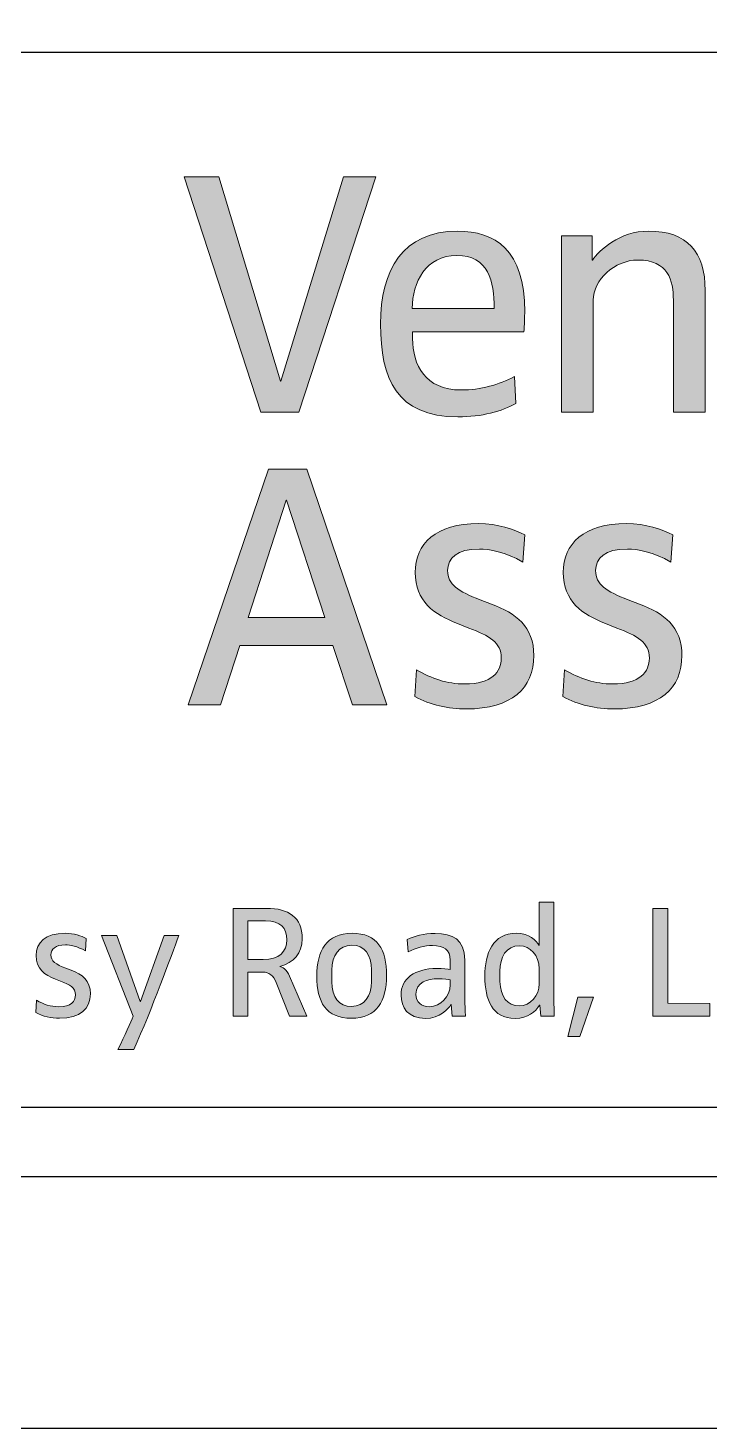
# Model space of a CAD drawing. Extents: x 473024 to 774629, y -1213442 to -1126596.
# Drawn here: x 595719 to 596729, y -1213069 to -1210993 of the extents above; entities that cross this region are included whole.
import ezdxf

# ---------------------------------------------------------------- set-up
doc = ezdxf.new("R2010")
doc.units = 0
doc.header["$LTSCALE"] = 100
doc.header["$MEASUREMENT"] = 0
doc.layers.get('0').update_dxf_attribs({"linetype": 'CONTINUOUS'})
for name, color, linetype in [('FOOT', 2, 'CONTINUOUS'), ('Layer 1', 8, 'CONTINUOUS'), ('S-BEAM', 2, 'CONTINUOUS'), ('TITLE2', 7, 'CONTINUOUS')]:
    doc.layers.add(name, color=color, linetype=linetype)

# ---------------------------------------------------------------- blocks, each defined once
blk = doc.blocks.new('block 15')
at = {"layer": 'Layer 1'}
h = blk.add_hatch(color=0, dxfattribs=at)
h.dxf.hatch_style = 2
edge = h.paths.add_edge_path()
edge.add_spline(control_points=[(199.13, -152.44), (199.13, -152.44), (197.86, -149.22), (197.86, -149.22), (197.59, -148.56), (197.13, -148.23), (196.61, -148.23), (196.61, -148.23), (195.16, -148.23), (195.16, -148.23), (195.16, -148.23), (195.16, -152.44), (195.16, -152.44), (195.16, -152.44), (193.74, -152.44), (193.74, -152.44), (193.74, -152.44), (193.74, -142.16), (193.74, -142.16), (193.74, -142.16), (196.93, -142.16), (196.93, -142.16), (199.04, -142.16), (200.32, -142.99), (200.32, -145.06), (200.32, -146.44), (199.52, -147.35), (198.21, -147.69), (198.21, -147.69), (198.21, -147.71), (198.21, -147.71), (198.39, -147.74), (198.83, -147.95), (199.12, -148.62), (199.12, -148.62), (200.78, -152.44), (200.78, -152.44), (200.78, -152.44), (199.13, -152.44), (199.13, -152.44)], knot_values=[0, 0, 0, 0, 1, 1, 1, 2, 2, 2, 3, 3, 3, 4, 4, 4, 5, 5, 5, 6, 6, 6, 7, 7, 7, 8, 8, 8, 9, 9, 9, 10, 10, 10, 11, 11, 11, 12, 12, 12, 13, 13, 13, 13], degree=3, periodic=0)
edge = h.paths.add_edge_path()
edge.add_spline(control_points=[(196.84, -143.36), (196.84, -143.36), (195.16, -143.36), (195.16, -143.36), (195.16, -143.36), (195.16, -147.03), (195.16, -147.03), (195.16, -147.03), (196.62, -147.03), (196.62, -147.03), (198.13, -147.03), (198.86, -146.29), (198.86, -145.16), (198.86, -143.98), (198.27, -143.36), (196.84, -143.36)], knot_values=[0, 0, 0, 0, 1, 1, 1, 2, 2, 2, 3, 3, 3, 4, 4, 4, 5, 5, 5, 5], degree=3, periodic=0)
h = blk.add_hatch(color=0, dxfattribs=at)
h.dxf.hatch_style = 2
edge = h.paths.add_edge_path()
edge.add_spline(control_points=[(223.03, -152.44), (223.03, -152.44), (222.94, -151.38), (222.94, -151.38), (222.94, -151.38), (222.92, -151.38), (222.92, -151.38), (222.49, -152.01), (221.86, -152.64), (220.58, -152.64), (218.41, -152.64), (217.71, -150.88), (217.71, -148.62), (217.71, -146.43), (218.47, -144.53), (220.7, -144.53), (221.97, -144.53), (222.6, -145.23), (222.88, -145.69), (222.88, -145.69), (222.89, -145.69), (222.89, -145.69), (222.89, -145.69), (222.89, -141.57), (222.89, -141.57), (222.89, -141.57), (224.28, -141.57), (224.28, -141.57), (224.28, -141.57), (224.28, -150.33), (224.28, -150.33), (224.28, -151.22), (224.31, -152.1), (224.32, -152.44), (224.32, -152.44), (223.03, -152.44), (223.03, -152.44)], knot_values=[0, 0, 0, 0, 1, 1, 1, 2, 2, 2, 3, 3, 3, 4, 4, 4, 5, 5, 5, 6, 6, 6, 7, 7, 7, 8, 8, 8, 9, 9, 9, 10, 10, 10, 11, 11, 11, 12, 12, 12, 12], degree=3, periodic=0)
edge = h.paths.add_edge_path()
edge.add_spline(control_points=[(222.89, -147.92), (222.89, -146.63), (221.97, -145.72), (221.04, -145.72), (219.7, -145.72), (219.15, -146.81), (219.15, -148.15), (219.15, -148.15), (219.15, -149.11), (219.15, -149.11), (219.15, -150.56), (219.87, -151.45), (220.98, -151.45), (222.04, -151.45), (222.89, -150.45), (222.89, -149.34), (222.89, -149.34), (222.89, -147.92), (222.89, -147.92)], knot_values=[0, 0, 0, 0, 1, 1, 1, 2, 2, 2, 3, 3, 3, 4, 4, 4, 5, 5, 5, 6, 6, 6, 6], degree=3, periodic=0)
h = blk.add_hatch(color=0, dxfattribs=at)
h.dxf.hatch_style = 2
h.paths.add_polyline_path([(233.69, -152.44), (233.69, -142.16), (235.11, -142.16), (235.11, -151.19), (239.13, -151.22), (239.13, -152.44)])
h = blk.add_hatch(color=0, dxfattribs=at)
h.dxf.hatch_style = 2
edge = h.paths.add_edge_path()
edge.add_spline(control_points=[(177.23, -152.62), (176.41, -152.62), (175.67, -152.45), (174.97, -152.09), (174.97, -152.09), (175.05, -150.91), (175.05, -150.91), (175.71, -151.3), (176.38, -151.53), (177.15, -151.53), (178.33, -151.53), (178.75, -151.01), (178.75, -150.4), (178.75, -149.71), (178.23, -149.43), (177.33, -149.1), (177.33, -149.1), (176.84, -148.89), (176.84, -148.89), (175.82, -148.51), (174.99, -147.92), (174.99, -146.66), (174.99, -145.41), (175.9, -144.53), (177.75, -144.53), (178.6, -144.53), (179.31, -144.78), (179.77, -145.03), (179.77, -145.03), (179.69, -146.21), (179.69, -146.21), (178.94, -145.77), (178.21, -145.64), (177.8, -145.64), (176.81, -145.64), (176.41, -146.03), (176.41, -146.58), (176.41, -147.18), (176.86, -147.49), (177.83, -147.86), (177.83, -147.86), (178.32, -148.05), (178.32, -148.05), (179.38, -148.45), (180.17, -149.02), (180.17, -150.3), (180.17, -151.72), (179.2, -152.62), (177.23, -152.62)], knot_values=[0, 0, 0, 0, 1, 1, 1, 2, 2, 2, 3, 3, 3, 4, 4, 4, 5, 5, 5, 6, 6, 6, 7, 7, 7, 8, 8, 8, 9, 9, 9, 10, 10, 10, 11, 11, 11, 12, 12, 12, 13, 13, 13, 14, 14, 14, 15, 15, 15, 16, 16, 16, 16], degree=3, periodic=0)
h = blk.add_hatch(color=0, dxfattribs=at)
h.dxf.hatch_style = 2
edge = h.paths.add_edge_path()
edge.add_spline(control_points=[(184.31, -155.6), (184.31, -155.6), (182.79, -155.6), (182.79, -155.6), (183.43, -154.29), (184.02, -152.95), (184.22, -152.44), (184.22, -152.44), (181.23, -144.73), (181.23, -144.73), (181.23, -144.73), (182.69, -144.73), (182.69, -144.73), (182.69, -144.73), (184.91, -151.04), (184.91, -151.04), (184.91, -151.04), (184.93, -151.04), (184.93, -151.04), (184.93, -151.04), (187.18, -144.73), (187.18, -144.73), (187.18, -144.73), (188.58, -144.73), (188.58, -144.73), (187.87, -146.74), (185.99, -151.78), (184.31, -155.6)], knot_values=[0, 0, 0, 0, 1, 1, 1, 2, 2, 2, 3, 3, 3, 4, 4, 4, 5, 5, 5, 6, 6, 6, 7, 7, 7, 8, 8, 8, 9, 9, 9, 9], degree=3, periodic=0)
h = blk.add_hatch(color=0, dxfattribs=at)
h.dxf.hatch_style = 2
edge = h.paths.add_edge_path()
edge.add_spline(control_points=[(205, -152.62), (202.57, -152.62), (201.72, -151.08), (201.72, -148.62), (201.72, -146.2), (202.63, -144.53), (205.07, -144.53), (207.5, -144.53), (208.35, -146.09), (208.35, -148.56), (208.35, -150.99), (207.44, -152.62), (205, -152.62)], knot_values=[0, 0, 0, 0, 1, 1, 1, 2, 2, 2, 3, 3, 3, 4, 4, 4, 4], degree=3, periodic=0)
edge = h.paths.add_edge_path()
edge.add_spline(control_points=[(206.91, -148.02), (206.91, -146.57), (206.27, -145.67), (205.05, -145.67), (203.83, -145.67), (203.15, -146.61), (203.15, -148.06), (203.15, -148.06), (203.15, -149.16), (203.15, -149.16), (203.15, -150.61), (203.8, -151.5), (205.02, -151.5), (206.24, -151.5), (206.91, -150.56), (206.91, -149.11), (206.91, -149.11), (206.91, -148.02), (206.91, -148.02)], knot_values=[0, 0, 0, 0, 1, 1, 1, 2, 2, 2, 3, 3, 3, 4, 4, 4, 5, 5, 5, 6, 6, 6, 6], degree=3, periodic=0)
h = blk.add_hatch(color=0, dxfattribs=at)
h.dxf.hatch_style = 2
edge = h.paths.add_edge_path()
edge.add_spline(control_points=[(214.59, -152.44), (214.59, -152.44), (214.49, -151.31), (214.49, -151.31), (214.49, -151.31), (214.48, -151.31), (214.48, -151.31), (214.23, -151.75), (213.42, -152.64), (212.07, -152.64), (210.38, -152.64), (209.73, -151.59), (209.73, -150.42), (209.73, -148.83), (211.03, -147.89), (213.14, -147.89), (213.69, -147.89), (214.23, -147.95), (214.42, -147.99), (214.42, -147.99), (214.42, -147.08), (214.42, -147.08), (214.42, -146.11), (213.79, -145.7), (212.74, -145.7), (211.94, -145.7), (211.17, -145.94), (210.41, -146.29), (210.41, -146.29), (210.33, -145.13), (210.33, -145.13), (211.03, -144.79), (211.86, -144.55), (212.98, -144.55), (214.63, -144.55), (215.8, -145.1), (215.8, -147.09), (215.8, -147.09), (215.8, -150.31), (215.8, -150.31), (215.8, -151.11), (215.85, -152.07), (215.87, -152.44), (215.87, -152.44), (214.59, -152.44), (214.59, -152.44)], knot_values=[0, 0, 0, 0, 1, 1, 1, 2, 2, 2, 3, 3, 3, 4, 4, 4, 5, 5, 5, 6, 6, 6, 7, 7, 7, 8, 8, 8, 9, 9, 9, 10, 10, 10, 11, 11, 11, 12, 12, 12, 13, 13, 13, 14, 14, 14, 15, 15, 15, 15], degree=3, periodic=0)
edge = h.paths.add_edge_path()
edge.add_spline(control_points=[(214.42, -148.96), (214.28, -148.93), (213.83, -148.86), (213.23, -148.86), (212.31, -148.86), (211.15, -149.2), (211.15, -150.33), (211.15, -151.1), (211.67, -151.53), (212.44, -151.53), (213.48, -151.53), (214.42, -150.54), (214.42, -149.45), (214.42, -149.45), (214.42, -148.96), (214.42, -148.96)], knot_values=[0, 0, 0, 0, 1, 1, 1, 2, 2, 2, 3, 3, 3, 4, 4, 4, 5, 5, 5, 5], degree=3, periodic=0)
h = blk.add_hatch(color=0, dxfattribs=at)
h.dxf.hatch_style = 2
h.paths.add_polyline_path([(226.74, -154.37), (225.6, -154.37), (226.57, -150.62), (228.05, -150.62)])
at = {"layer": 'Layer 1', "color": 0, "lineweight": 0}
for points in [[(233.69, -152.44), (233.69, -142.16), (235.11, -142.16), (235.11, -151.19), (239.13, -151.22), (239.13, -152.44), (233.69, -152.44)], [(226.74, -154.37), (225.6, -154.37), (226.57, -150.62), (228.05, -150.62), (226.74, -154.37)]]:
    blk.add_lwpolyline(points, dxfattribs=at)
for points, knots in [([(199.13, -152.44), (199.13, -152.44), (197.86, -149.22), (197.86, -149.22), (197.59, -148.56), (197.13, -148.23), (196.61, -148.23), (196.61, -148.23), (195.16, -148.23), (195.16, -148.23), (195.16, -148.23), (195.16, -152.44), (195.16, -152.44), (195.16, -152.44), (193.74, -152.44), (193.74, -152.44), (193.74, -152.44), (193.74, -142.16), (193.74, -142.16), (193.74, -142.16), (196.93, -142.16), (196.93, -142.16), (199.04, -142.16), (200.32, -142.99), (200.32, -145.06), (200.32, -146.44), (199.52, -147.35), (198.21, -147.69), (198.21, -147.69), (198.21, -147.71), (198.21, -147.71), (198.39, -147.74), (198.83, -147.95), (199.12, -148.62), (199.12, -148.62), (200.78, -152.44), (200.78, -152.44), (200.78, -152.44), (199.13, -152.44), (199.13, -152.44)], [0, 0, 0, 0, 1, 1, 1, 2, 2, 2, 3, 3, 3, 4, 4, 4, 5, 5, 5, 6, 6, 6, 7, 7, 7, 8, 8, 8, 9, 9, 9, 10, 10, 10, 11, 11, 11, 12, 12, 12, 13, 13, 13, 13]), ([(223.03, -152.44), (223.03, -152.44), (222.94, -151.38), (222.94, -151.38), (222.94, -151.38), (222.92, -151.38), (222.92, -151.38), (222.49, -152.01), (221.86, -152.64), (220.58, -152.64), (218.41, -152.64), (217.71, -150.88), (217.71, -148.62), (217.71, -146.43), (218.47, -144.53), (220.7, -144.53), (221.97, -144.53), (222.6, -145.23), (222.88, -145.69), (222.88, -145.69), (222.89, -145.69), (222.89, -145.69), (222.89, -145.69), (222.89, -141.57), (222.89, -141.57), (222.89, -141.57), (224.28, -141.57), (224.28, -141.57), (224.28, -141.57), (224.28, -150.33), (224.28, -150.33), (224.28, -151.22), (224.31, -152.1), (224.32, -152.44), (224.32, -152.44), (223.03, -152.44), (223.03, -152.44)], [0, 0, 0, 0, 1, 1, 1, 2, 2, 2, 3, 3, 3, 4, 4, 4, 5, 5, 5, 6, 6, 6, 7, 7, 7, 8, 8, 8, 9, 9, 9, 10, 10, 10, 11, 11, 11, 12, 12, 12, 12]), ([(196.84, -143.36), (196.84, -143.36), (195.16, -143.36), (195.16, -143.36), (195.16, -143.36), (195.16, -147.03), (195.16, -147.03), (195.16, -147.03), (196.62, -147.03), (196.62, -147.03), (198.13, -147.03), (198.86, -146.29), (198.86, -145.16), (198.86, -143.98), (198.27, -143.36), (196.84, -143.36)], [0, 0, 0, 0, 1, 1, 1, 2, 2, 2, 3, 3, 3, 4, 4, 4, 5, 5, 5, 5]), ([(177.23, -152.62), (176.41, -152.62), (175.67, -152.45), (174.97, -152.09), (174.97, -152.09), (175.05, -150.91), (175.05, -150.91), (175.71, -151.3), (176.38, -151.53), (177.15, -151.53), (178.33, -151.53), (178.75, -151.01), (178.75, -150.4), (178.75, -149.71), (178.23, -149.43), (177.33, -149.1), (177.33, -149.1), (176.84, -148.89), (176.84, -148.89), (175.82, -148.51), (174.99, -147.92), (174.99, -146.66), (174.99, -145.41), (175.9, -144.53), (177.75, -144.53), (178.6, -144.53), (179.31, -144.78), (179.77, -145.03), (179.77, -145.03), (179.69, -146.21), (179.69, -146.21), (178.94, -145.77), (178.21, -145.64), (177.8, -145.64), (176.81, -145.64), (176.41, -146.03), (176.41, -146.58), (176.41, -147.18), (176.86, -147.49), (177.83, -147.86), (177.83, -147.86), (178.32, -148.05), (178.32, -148.05), (179.38, -148.45), (180.17, -149.02), (180.17, -150.3), (180.17, -151.72), (179.2, -152.62), (177.23, -152.62)], [0, 0, 0, 0, 1, 1, 1, 2, 2, 2, 3, 3, 3, 4, 4, 4, 5, 5, 5, 6, 6, 6, 7, 7, 7, 8, 8, 8, 9, 9, 9, 10, 10, 10, 11, 11, 11, 12, 12, 12, 13, 13, 13, 14, 14, 14, 15, 15, 15, 16, 16, 16, 16]), ([(184.31, -155.6), (184.31, -155.6), (182.79, -155.6), (182.79, -155.6), (183.43, -154.29), (184.02, -152.95), (184.22, -152.44), (184.22, -152.44), (181.23, -144.73), (181.23, -144.73), (181.23, -144.73), (182.69, -144.73), (182.69, -144.73), (182.69, -144.73), (184.91, -151.04), (184.91, -151.04), (184.91, -151.04), (184.93, -151.04), (184.93, -151.04), (184.93, -151.04), (187.18, -144.73), (187.18, -144.73), (187.18, -144.73), (188.58, -144.73), (188.58, -144.73), (187.87, -146.74), (185.99, -151.78), (184.31, -155.6)], [0, 0, 0, 0, 1, 1, 1, 2, 2, 2, 3, 3, 3, 4, 4, 4, 5, 5, 5, 6, 6, 6, 7, 7, 7, 8, 8, 8, 9, 9, 9, 9]), ([(205, -152.62), (202.57, -152.62), (201.72, -151.08), (201.72, -148.62), (201.72, -146.2), (202.63, -144.53), (205.07, -144.53), (207.5, -144.53), (208.35, -146.09), (208.35, -148.56), (208.35, -150.99), (207.44, -152.62), (205, -152.62)], [0, 0, 0, 0, 1, 1, 1, 2, 2, 2, 3, 3, 3, 4, 4, 4, 4]), ([(214.59, -152.44), (214.59, -152.44), (214.49, -151.31), (214.49, -151.31), (214.49, -151.31), (214.48, -151.31), (214.48, -151.31), (214.23, -151.75), (213.42, -152.64), (212.07, -152.64), (210.38, -152.64), (209.73, -151.59), (209.73, -150.42), (209.73, -148.83), (211.03, -147.89), (213.14, -147.89), (213.69, -147.89), (214.23, -147.95), (214.42, -147.99), (214.42, -147.99), (214.42, -147.08), (214.42, -147.08), (214.42, -146.11), (213.79, -145.7), (212.74, -145.7), (211.94, -145.7), (211.17, -145.94), (210.41, -146.29), (210.41, -146.29), (210.33, -145.13), (210.33, -145.13), (211.03, -144.79), (211.86, -144.55), (212.98, -144.55), (214.63, -144.55), (215.8, -145.1), (215.8, -147.09), (215.8, -147.09), (215.8, -150.31), (215.8, -150.31), (215.8, -151.11), (215.85, -152.07), (215.87, -152.44), (215.87, -152.44), (214.59, -152.44), (214.59, -152.44)], [0, 0, 0, 0, 1, 1, 1, 2, 2, 2, 3, 3, 3, 4, 4, 4, 5, 5, 5, 6, 6, 6, 7, 7, 7, 8, 8, 8, 9, 9, 9, 10, 10, 10, 11, 11, 11, 12, 12, 12, 13, 13, 13, 14, 14, 14, 15, 15, 15, 15]), ([(206.91, -148.02), (206.91, -146.57), (206.27, -145.67), (205.05, -145.67), (203.83, -145.67), (203.15, -146.61), (203.15, -148.06), (203.15, -148.06), (203.15, -149.16), (203.15, -149.16), (203.15, -150.61), (203.8, -151.5), (205.02, -151.5), (206.24, -151.5), (206.91, -150.56), (206.91, -149.11), (206.91, -149.11), (206.91, -148.02), (206.91, -148.02)], [0, 0, 0, 0, 1, 1, 1, 2, 2, 2, 3, 3, 3, 4, 4, 4, 5, 5, 5, 6, 6, 6, 6]), ([(222.89, -147.92), (222.89, -146.63), (221.97, -145.72), (221.04, -145.72), (219.7, -145.72), (219.15, -146.81), (219.15, -148.15), (219.15, -148.15), (219.15, -149.11), (219.15, -149.11), (219.15, -150.56), (219.87, -151.45), (220.98, -151.45), (222.04, -151.45), (222.89, -150.45), (222.89, -149.34), (222.89, -149.34), (222.89, -147.92), (222.89, -147.92)], [0, 0, 0, 0, 1, 1, 1, 2, 2, 2, 3, 3, 3, 4, 4, 4, 5, 5, 5, 6, 6, 6, 6]), ([(214.42, -148.96), (214.28, -148.93), (213.83, -148.86), (213.23, -148.86), (212.31, -148.86), (211.15, -149.2), (211.15, -150.33), (211.15, -151.1), (211.67, -151.53), (212.44, -151.53), (213.48, -151.53), (214.42, -150.54), (214.42, -149.45), (214.42, -149.45), (214.42, -148.96), (214.42, -148.96)], [0, 0, 0, 0, 1, 1, 1, 2, 2, 2, 3, 3, 3, 4, 4, 4, 5, 5, 5, 5])]:
    blk.add_open_spline(points, degree=3, knots=knots, dxfattribs=at)
blk = doc.blocks.new('block 19')
at = {"layer": 'Layer 1'}
h = blk.add_hatch(color=7, dxfattribs=at)
h.dxf.hatch_style = 2
h.paths.add_polyline_path([(219.99, -77.59), (215.39, -77.59), (206.15, -49.19), (210.33, -49.19), (217.78, -73.85), (217.82, -73.85), (225.36, -49.19), (229.28, -49.19)])
h = blk.add_hatch(color=7, dxfattribs=at)
h.dxf.hatch_style = 2
edge = h.paths.add_edge_path()
edge.add_spline(control_points=[(247.12, -67.88), (247.12, -67.88), (233.7, -67.88), (233.7, -67.88), (233.7, -67.88), (233.7, -68.69), (233.7, -68.69), (233.7, -71.89), (235.2, -74.91), (239.54, -74.91), (241.92, -74.91), (244.1, -74.27), (245.97, -73.29), (245.97, -73.29), (246.14, -76.53), (246.14, -76.53), (244.48, -77.51), (242.01, -78.15), (239.16, -78.15), (231.7, -78.15), (229.83, -73.51), (229.83, -66.99), (229.83, -60.39), (232.55, -55.75), (239.11, -55.75), (243.63, -55.75), (247.21, -58), (247.21, -65.5), (247.21, -65.84), (247.16, -67.25), (247.12, -67.88)], knot_values=[0, 0, 0, 0, 1, 1, 1, 2, 2, 2, 3, 3, 3, 4, 4, 4, 5, 5, 5, 6, 6, 6, 7, 7, 7, 8, 8, 8, 9, 9, 9, 10, 10, 10, 10], degree=3, periodic=0)
edge = h.paths.add_edge_path()
edge.add_spline(control_points=[(239.03, -58.68), (235.28, -58.68), (233.66, -61.92), (233.66, -65.07), (233.66, -65.07), (243.54, -65.07), (243.54, -65.07), (243.54, -61.79), (242.82, -58.68), (239.03, -58.68)], knot_values=[0, 0, 0, 0, 1, 1, 1, 2, 2, 2, 3, 3, 3, 3], degree=3, periodic=0)
h = blk.add_hatch(color=7, dxfattribs=at)
h.dxf.hatch_style = 2
edge = h.paths.add_edge_path()
edge.add_spline(control_points=[(265.13, -77.59), (265.13, -77.59), (265.13, -64.09), (265.13, -64.09), (265.13, -61.67), (264.49, -59.24), (260.87, -59.24), (258.02, -59.24), (255.47, -61.62), (255.47, -64.09), (255.47, -64.09), (255.47, -77.59), (255.47, -77.59), (255.47, -77.59), (251.63, -77.59), (251.63, -77.59), (251.63, -77.59), (251.63, -56.3), (251.63, -56.3), (251.63, -56.3), (255.34, -56.3), (255.34, -56.3), (255.34, -56.3), (255.34, -59.24), (255.34, -59.24), (255.34, -59.24), (255.38, -59.24), (255.38, -59.24), (256.15, -58.09), (258.62, -55.75), (262.15, -55.75), (266.79, -55.75), (268.97, -58.26), (268.97, -62.9), (268.97, -62.9), (268.97, -77.59), (268.97, -77.59), (268.97, -77.59), (265.13, -77.59), (265.13, -77.59)], knot_values=[0, 0, 0, 0, 1, 1, 1, 2, 2, 2, 3, 3, 3, 4, 4, 4, 5, 5, 5, 6, 6, 6, 7, 7, 7, 8, 8, 8, 9, 9, 9, 10, 10, 10, 11, 11, 11, 12, 12, 12, 13, 13, 13, 13], degree=3, periodic=0)
h = blk.add_hatch(color=7, dxfattribs=at)
h.dxf.hatch_style = 2
h.paths.add_polyline_path([(226.43, -112.88), (224.08, -105.72), (212.88, -105.72), (210.54, -112.88), (206.62, -112.88), (216.33, -84.47), (220.93, -84.47), (230.6, -112.88)])
h.paths.add_polyline_path([(218.5, -88.22), (218.46, -88.22), (213.86, -102.36), (223.1, -102.36)])
h = blk.add_hatch(color=7, dxfattribs=at)
h.dxf.hatch_style = 2
edge = h.paths.add_edge_path()
edge.add_spline(control_points=[(240.18, -113.39), (237.92, -113.39), (235.88, -112.92), (233.96, -111.9), (233.96, -111.9), (234.17, -108.66), (234.17, -108.66), (236, -109.73), (237.84, -110.37), (239.97, -110.37), (243.24, -110.37), (244.39, -108.92), (244.39, -107.26), (244.39, -105.34), (242.95, -104.57), (240.48, -103.64), (240.48, -103.64), (239.11, -103.08), (239.11, -103.08), (236.3, -102.02), (234, -100.4), (234, -96.91), (234, -93.46), (236.52, -91.03), (241.63, -91.03), (243.97, -91.03), (245.93, -91.71), (247.21, -92.39), (247.21, -92.39), (246.99, -95.67), (246.99, -95.67), (244.91, -94.44), (242.9, -94.1), (241.75, -94.1), (239.03, -94.1), (237.92, -95.16), (237.92, -96.7), (237.92, -98.36), (239.16, -99.21), (241.84, -100.23), (241.84, -100.23), (243.2, -100.74), (243.2, -100.74), (246.14, -101.85), (248.31, -103.42), (248.31, -106.96), (248.31, -110.88), (245.63, -113.39), (240.18, -113.39)], knot_values=[0, 0, 0, 0, 1, 1, 1, 2, 2, 2, 3, 3, 3, 4, 4, 4, 5, 5, 5, 6, 6, 6, 7, 7, 7, 8, 8, 8, 9, 9, 9, 10, 10, 10, 11, 11, 11, 12, 12, 12, 13, 13, 13, 14, 14, 14, 15, 15, 15, 16, 16, 16, 16], degree=3, periodic=0)
h = blk.add_hatch(color=7, dxfattribs=at)
h.dxf.hatch_style = 2
edge = h.paths.add_edge_path()
edge.add_spline(control_points=[(258.02, -113.39), (255.76, -113.39), (253.72, -112.92), (251.8, -111.9), (251.8, -111.9), (252.02, -108.66), (252.02, -108.66), (253.85, -109.73), (255.68, -110.37), (257.81, -110.37), (261.09, -110.37), (262.24, -108.92), (262.24, -107.26), (262.24, -105.34), (260.79, -104.57), (258.32, -103.64), (258.32, -103.64), (256.96, -103.08), (256.96, -103.08), (254.15, -102.02), (251.85, -100.4), (251.85, -96.91), (251.85, -93.46), (254.36, -91.03), (259.47, -91.03), (261.81, -91.03), (263.77, -91.71), (265.05, -92.39), (265.05, -92.39), (264.84, -95.67), (264.84, -95.67), (262.75, -94.44), (260.75, -94.1), (259.6, -94.1), (256.87, -94.1), (255.76, -95.16), (255.76, -96.7), (255.76, -98.36), (257, -99.21), (259.68, -100.23), (259.68, -100.23), (261.05, -100.74), (261.05, -100.74), (263.98, -101.85), (266.16, -103.42), (266.16, -106.96), (266.16, -110.88), (263.47, -113.39), (258.02, -113.39)], knot_values=[0, 0, 0, 0, 1, 1, 1, 2, 2, 2, 3, 3, 3, 4, 4, 4, 5, 5, 5, 6, 6, 6, 7, 7, 7, 8, 8, 8, 9, 9, 9, 10, 10, 10, 11, 11, 11, 12, 12, 12, 13, 13, 13, 14, 14, 14, 15, 15, 15, 16, 16, 16, 16], degree=3, periodic=0)
at = {"layer": 'Layer 1', "lineweight": 0}
for points in [[(219.99, -77.59), (215.39, -77.59), (206.15, -49.19), (210.33, -49.19), (217.78, -73.85), (217.82, -73.85), (225.36, -49.19), (229.28, -49.19), (219.99, -77.59)], [(226.43, -112.88), (224.08, -105.72), (212.88, -105.72), (210.54, -112.88), (206.62, -112.88), (216.33, -84.47), (220.93, -84.47), (230.6, -112.88), (226.43, -112.88)], [(218.5, -88.22), (218.46, -88.22), (213.86, -102.36), (223.1, -102.36), (218.5, -88.22)]]:
    blk.add_lwpolyline(points, dxfattribs=at)
for points, knots in [([(247.12, -67.88), (247.12, -67.88), (233.7, -67.88), (233.7, -67.88), (233.7, -67.88), (233.7, -68.69), (233.7, -68.69), (233.7, -71.89), (235.2, -74.91), (239.54, -74.91), (241.92, -74.91), (244.1, -74.27), (245.97, -73.29), (245.97, -73.29), (246.14, -76.53), (246.14, -76.53), (244.48, -77.51), (242.01, -78.15), (239.16, -78.15), (231.7, -78.15), (229.83, -73.51), (229.83, -66.99), (229.83, -60.39), (232.55, -55.75), (239.11, -55.75), (243.63, -55.75), (247.21, -58), (247.21, -65.5), (247.21, -65.84), (247.16, -67.25), (247.12, -67.88)], [0, 0, 0, 0, 1, 1, 1, 2, 2, 2, 3, 3, 3, 4, 4, 4, 5, 5, 5, 6, 6, 6, 7, 7, 7, 8, 8, 8, 9, 9, 9, 10, 10, 10, 10]), ([(265.13, -77.59), (265.13, -77.59), (265.13, -64.09), (265.13, -64.09), (265.13, -61.67), (264.49, -59.24), (260.87, -59.24), (258.02, -59.24), (255.47, -61.62), (255.47, -64.09), (255.47, -64.09), (255.47, -77.59), (255.47, -77.59), (255.47, -77.59), (251.63, -77.59), (251.63, -77.59), (251.63, -77.59), (251.63, -56.3), (251.63, -56.3), (251.63, -56.3), (255.34, -56.3), (255.34, -56.3), (255.34, -56.3), (255.34, -59.24), (255.34, -59.24), (255.34, -59.24), (255.38, -59.24), (255.38, -59.24), (256.15, -58.09), (258.62, -55.75), (262.15, -55.75), (266.79, -55.75), (268.97, -58.26), (268.97, -62.9), (268.97, -62.9), (268.97, -77.59), (268.97, -77.59), (268.97, -77.59), (265.13, -77.59), (265.13, -77.59)], [0, 0, 0, 0, 1, 1, 1, 2, 2, 2, 3, 3, 3, 4, 4, 4, 5, 5, 5, 6, 6, 6, 7, 7, 7, 8, 8, 8, 9, 9, 9, 10, 10, 10, 11, 11, 11, 12, 12, 12, 13, 13, 13, 13]), ([(239.03, -58.68), (235.28, -58.68), (233.66, -61.92), (233.66, -65.07), (233.66, -65.07), (243.54, -65.07), (243.54, -65.07), (243.54, -61.79), (242.82, -58.68), (239.03, -58.68)], [0, 0, 0, 0, 1, 1, 1, 2, 2, 2, 3, 3, 3, 3]), ([(240.18, -113.39), (237.92, -113.39), (235.88, -112.92), (233.96, -111.9), (233.96, -111.9), (234.17, -108.66), (234.17, -108.66), (236, -109.73), (237.84, -110.37), (239.97, -110.37), (243.24, -110.37), (244.39, -108.92), (244.39, -107.26), (244.39, -105.34), (242.95, -104.57), (240.48, -103.64), (240.48, -103.64), (239.11, -103.08), (239.11, -103.08), (236.3, -102.02), (234, -100.4), (234, -96.91), (234, -93.46), (236.52, -91.03), (241.63, -91.03), (243.97, -91.03), (245.93, -91.71), (247.21, -92.39), (247.21, -92.39), (246.99, -95.67), (246.99, -95.67), (244.91, -94.44), (242.9, -94.1), (241.75, -94.1), (239.03, -94.1), (237.92, -95.16), (237.92, -96.7), (237.92, -98.36), (239.16, -99.21), (241.84, -100.23), (241.84, -100.23), (243.2, -100.74), (243.2, -100.74), (246.14, -101.85), (248.31, -103.42), (248.31, -106.96), (248.31, -110.88), (245.63, -113.39), (240.18, -113.39)], [0, 0, 0, 0, 1, 1, 1, 2, 2, 2, 3, 3, 3, 4, 4, 4, 5, 5, 5, 6, 6, 6, 7, 7, 7, 8, 8, 8, 9, 9, 9, 10, 10, 10, 11, 11, 11, 12, 12, 12, 13, 13, 13, 14, 14, 14, 15, 15, 15, 16, 16, 16, 16]), ([(258.02, -113.39), (255.76, -113.39), (253.72, -112.92), (251.8, -111.9), (251.8, -111.9), (252.02, -108.66), (252.02, -108.66), (253.85, -109.73), (255.68, -110.37), (257.81, -110.37), (261.09, -110.37), (262.24, -108.92), (262.24, -107.26), (262.24, -105.34), (260.79, -104.57), (258.32, -103.64), (258.32, -103.64), (256.96, -103.08), (256.96, -103.08), (254.15, -102.02), (251.85, -100.4), (251.85, -96.91), (251.85, -93.46), (254.36, -91.03), (259.47, -91.03), (261.81, -91.03), (263.77, -91.71), (265.05, -92.39), (265.05, -92.39), (264.84, -95.67), (264.84, -95.67), (262.75, -94.44), (260.75, -94.1), (259.6, -94.1), (256.87, -94.1), (255.76, -95.16), (255.76, -96.7), (255.76, -98.36), (257, -99.21), (259.68, -100.23), (259.68, -100.23), (261.05, -100.74), (261.05, -100.74), (263.98, -101.85), (266.16, -103.42), (266.16, -106.96), (266.16, -110.88), (263.47, -113.39), (258.02, -113.39)], [0, 0, 0, 0, 1, 1, 1, 2, 2, 2, 3, 3, 3, 4, 4, 4, 5, 5, 5, 6, 6, 6, 7, 7, 7, 8, 8, 8, 9, 9, 9, 10, 10, 10, 11, 11, 11, 12, 12, 12, 13, 13, 13, 14, 14, 14, 15, 15, 15, 16, 16, 16, 16])]:
    blk.add_open_spline(points, degree=3, knots=knots, dxfattribs=at)
blk = doc.blocks.new('A$C79103C65')
at = {"layer": 'Layer 1', "xscale": 14.1426, "yscale": 14.1426, "zscale": 14.1426}
blk.add_blockref('block 19', (-363.8, 2187.3), dxfattribs=at)
at = {"layer": 'Layer 1', "color": 4, "xscale": 17.91396, "yscale": 17.91396, "zscale": 17.91396}
blk.add_blockref('block 15', (-835.6, 2790.1), dxfattribs=at)
blk = doc.blocks.new('A$C0B4B66C2')
at = {"color": 2, "linetype": 'Continuous'}
blk.add_lwpolyline([(0, -1629.1), (0, -57.3), (10452.4, -57.3), (10452.4, -1629.1)], close=True, dxfattribs=at)
at = {"layer": 'FOOT', "xscale": 0.873, "yscale": 0.873, "zscale": 0.873}
blk.add_blockref('A$C79103C65', (155.5, -1545), dxfattribs=at)

msp = doc.modelspace()

# ---------------------------------------------------------------- linework, layer by layer
at = {"layer": 'TITLE2', "color": 4, "elevation": 0}
msp.add_lwpolyline([(604473.6, -1213069.4), (604473.6, -1126969.1), (473397.1, -1126969.1), (473397.1, -1213069.4)], close=True, dxfattribs=at)
at = {"layer": 'TITLE2', "color": 12, "elevation": 0}
msp.add_lwpolyline([(604100.7, -1212696.5), (604100.7, -1127341.9), (473769.9, -1127341.9), (473769.9, -1212696.5)], close=True, dxfattribs=at)

# ---------------------------------------------------------------- block references
at = {"layer": 'S-BEAM', "xscale": 0.9956754868622251, "yscale": 0.9956754868622251, "zscale": 0.9956754868622251}
msp.add_blockref('A$C0B4B66C2', (593577.2, -1210972.1, 0), dxfattribs=at)

doc.saveas('drawing.dxf')
